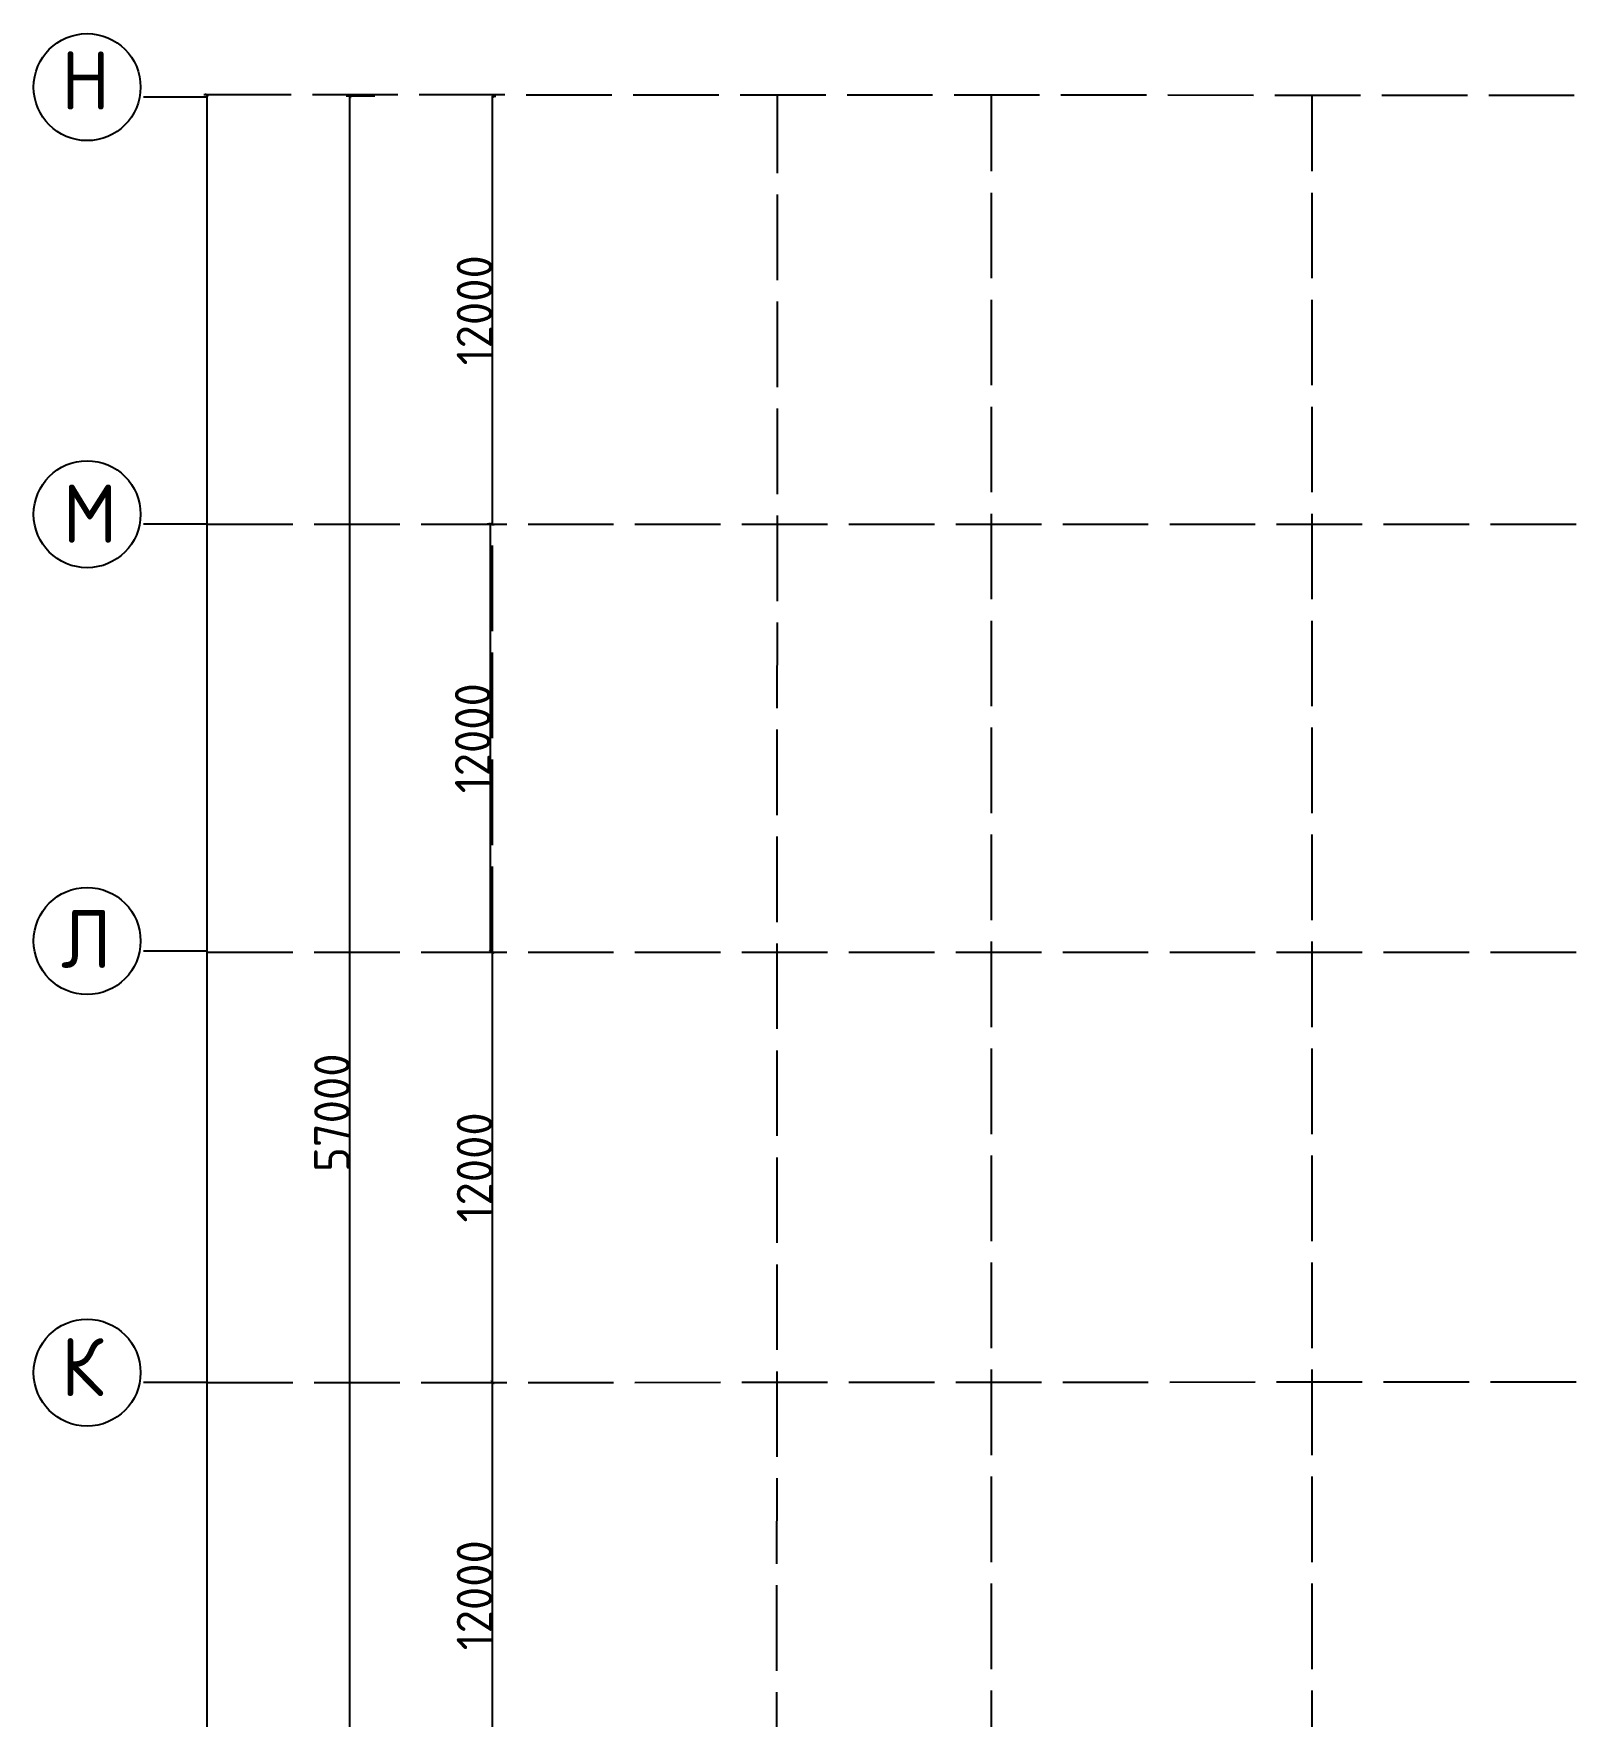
# Model space of a CAD drawing. Header units: millimetres. Extents: x -1544140 to 7445918, y -1294905 to 2019878.
# Drawn here: x 69528 to 112750, y 220079 to 267264 of the extents above; entities that cross this region are included whole.
import ezdxf

# ---------------------------------------------------------------- set-up
doc = ezdxf.new("R2010")
doc.units = ezdxf.units.MM
doc.header["$MEASUREMENT"] = 0
doc.linetypes.add('ACAD_ISO02W100', pattern=[15, 12, -3])
doc.layers.add('Plan 1', color=7, linetype='Continuous')
doc.styles.add('Annotative', font='GOST Common.ttf')
doc.styles.add('gost', font='GOST Common.ttf')
doc.dimstyles.get("Standard").update_dxf_attribs({"dimtxt": 1000, "dimasz": 100, "dimexe": 100, "dimexo": 0.06, "dimgap": 0.19, "dimtad": 1, "dimdec": 0, "dimzin": 0, "dimdsep": 46, "dimtxsty": 'Annotative', "dimblk": 'ARCHTICK', "dimcen": 0.09, "dimadec": 0, "dimazin": 0, "dimtfac": 1, "dimtdec": 0, "dimtofl": 0, "dimtmove": 0, "dimatfit": 3, "dimldrblk": 'ARCHTICK', "dimfxl": 700, "dimfxlon": 1, "dimtolj": 1, "dimtzin": 0, "dimarcsym": 0})

# ---------------------------------------------------------------- blocks, each defined once
blk = doc.blocks.new('_ArchTick')
at = {"color": 0, "linetype": 'ByBlock', "const_width": 0.15}
blk.add_lwpolyline([(-0.5, -0.5), (0.5, 0.5)], dxfattribs=at)
blk = doc.blocks.new('*D5')
at = {"color": 0, "lineweight": -2, "transparency": 16777216}
for p, q in [((79098, 265507), (78298, 265507)), ((78398, 208507), (78398, 265507)), ((79098, 208507), (78298, 208507))]:
    blk.add_line(p, q, dxfattribs=at)
at = {"layer": 'Defpoints', "color": 0, "transparency": 16777216}
for p in [(78398, 265507), (114398, 265507), (114398, 208507)]:
    blk.add_point(p, dxfattribs=at)
at = {"color": 0, "lineweight": -2, "transparency": 16777216, "xscale": 100, "yscale": 100, "zscale": 100}
for p, rotation in [((78398, 265507), 90), ((78398, 208507), 270)]:
    blk.add_blockref('_ArchTick', p, dxfattribs=dict(at, rotation=rotation))
at = {"color": 0, "transparency": 16777216, "insert": (77897, 237007), "char_height": 1000, "attachment_point": 5, "rotation": 90, "style": 'Annotative'}
blk.add_mtext('\\A1;57000', dxfattribs=at)
blk = doc.blocks.new('*D14')
at = {"color": 0, "lineweight": -2, "transparency": 16777216}
for p, q in [((82398, 229442), (82498, 229442)), ((82398, 217507), (82398, 229442)), ((83098, 217507), (82298, 217507))]:
    blk.add_line(p, q, dxfattribs=at)
at = {"layer": 'Defpoints', "color": 0, "transparency": 16777216}
for p in [(82398, 229442), (82398, 229442), (87842, 217507)]:
    blk.add_point(p, dxfattribs=at)
at = {"color": 0, "lineweight": -2, "transparency": 16777216, "xscale": 100, "yscale": 100, "zscale": 100}
for p, rotation in [((82398, 229442), 90), ((82398, 217507), 270)]:
    blk.add_blockref('_ArchTick', p, dxfattribs=dict(at, rotation=rotation))
at = {"color": 0, "transparency": 16777216, "insert": (81897, 223474), "char_height": 1000, "attachment_point": 5, "rotation": 90, "style": 'Annotative'}
blk.add_mtext('\\A1;12000', dxfattribs=at)
blk = doc.blocks.new('*D15')
at = {"color": 0, "lineweight": -2, "transparency": 16777216}
for p, q in [((82398, 241507), (82498, 241507)), ((82398, 229437), (82398, 241507)), ((81698, 229437), (82498, 229437))]:
    blk.add_line(p, q, dxfattribs=at)
at = {"layer": 'Defpoints', "color": 0, "transparency": 16777216}
for p in [(82398, 241507), (82398, 241507), (74398, 229437)]:
    blk.add_point(p, dxfattribs=at)
at = {"color": 0, "lineweight": -2, "transparency": 16777216, "xscale": 100, "yscale": 100, "zscale": 100}
for p, rotation in [((82398, 241507), 90), ((82398, 229437), 270)]:
    blk.add_blockref('_ArchTick', p, dxfattribs=dict(at, rotation=rotation))
at = {"color": 0, "transparency": 16777216, "insert": (81897, 235472), "char_height": 1000, "attachment_point": 5, "rotation": 90, "style": 'Annotative'}
blk.add_mtext('\\A1;12000', dxfattribs=at)
blk = doc.blocks.new('*D16')
at = {"color": 0, "lineweight": -2, "transparency": 16777216}
for p, q in [((82398, 253507), (82248, 253507)), ((82348, 241507), (82348, 253507)), ((81648, 241507), (82448, 241507))]:
    blk.add_line(p, q, dxfattribs=at)
at = {"layer": 'Defpoints', "color": 0, "transparency": 16777216}
for p in [(82348, 253507), (82398, 253507), (74398, 241507)]:
    blk.add_point(p, dxfattribs=at)
at = {"color": 0, "lineweight": -2, "transparency": 16777216, "xscale": 100, "yscale": 100, "zscale": 100}
for p, rotation in [((82348, 253507), 90), ((82348, 241507), 270)]:
    blk.add_blockref('_ArchTick', p, dxfattribs=dict(at, rotation=rotation))
at = {"color": 0, "transparency": 16777216, "insert": (81847, 247507), "char_height": 1000, "attachment_point": 5, "rotation": 90, "style": 'Annotative'}
blk.add_mtext('\\A1;12000', dxfattribs=at)
blk = doc.blocks.new('*D17')
at = {"color": 0, "lineweight": -2, "transparency": 16777216}
for p, q in [((82398, 265507), (82498, 265507)), ((82398, 253507), (82398, 265507)), ((81698, 253507), (82498, 253507))]:
    blk.add_line(p, q, dxfattribs=at)
at = {"layer": 'Defpoints', "color": 0, "transparency": 16777216}
for p in [(82398, 265507), (82398, 265507), (74398, 253507)]:
    blk.add_point(p, dxfattribs=at)
at = {"color": 0, "lineweight": -2, "transparency": 16777216, "xscale": 100, "yscale": 100, "zscale": 100}
for p, rotation in [((82398, 265507), 90), ((82398, 253507), 270)]:
    blk.add_blockref('_ArchTick', p, dxfattribs=dict(at, rotation=rotation))
at = {"color": 0, "transparency": 16777216, "insert": (81897, 259507), "char_height": 1000, "attachment_point": 5, "rotation": 90, "style": 'Annotative'}
blk.add_mtext('\\A1;12000', dxfattribs=at)
blk = doc.blocks.new('*D18')
at = {"color": 0, "lineweight": -2, "transparency": 16777216}
for p, q in [((75098, 265553), (74298, 265553)), ((74398, 163507), (74398, 265553)), ((75098, 163507), (74298, 163507))]:
    blk.add_line(p, q, dxfattribs=at)
at = {"layer": 'Defpoints', "color": 0, "transparency": 16777216}
for p in [(74398, 265553), (82985, 265553), (90398, 163507)]:
    blk.add_point(p, dxfattribs=at)
at = {"color": 0, "lineweight": -2, "transparency": 16777216, "xscale": 100, "yscale": 100, "zscale": 100}
for p, rotation in [((74398, 265553), 90), ((74398, 163507), 270)]:
    blk.add_blockref('_ArchTick', p, dxfattribs=dict(at, rotation=rotation))
at = {"color": 0, "transparency": 16777216, "insert": (73898, 214530), "char_height": 1000, "attachment_point": 5, "rotation": 90, "style": 'Annotative'}
blk.add_mtext('\\A1;102046', dxfattribs=at)

msp = doc.modelspace()

# ---------------------------------------------------------------- linework, layer by layer
for p, q in [((74397.7, 265483), (72611.5, 265483)), ((74397.7, 253506.3), (72611.5, 253506.3)), ((74397.7, 241539.3), (72611.5, 241539.3)), ((74397.7, 229436.7), (72611.5, 229436.7))]:
    msp.add_line(p, q)
at = {"color": 9, "linetype": 'ACAD_ISO02W100', "ltscale": 200, "true_color": 0xc4c4c5}
for p, q in [((74347.7, 265557.1), (183397.7, 265507.1)), ((82397.7, 163507.1), (82397.7, 265507.1)), ((90347.7, 146353.5), (90397.7, 265507.1)), ((96397.7, 146403.5), (96397.7, 265507.1)), ((105397.7, 146403.5), (105397.7, 265507.1)), ((74397.7, 253507.1), (183397.7, 253507.1)), ((74397.7, 241507.1), (183397.7, 241507.1)), ((74397.7, 229436.7), (183597.7, 229507.1))]:
    msp.add_line(p, q, dxfattribs=at)
for centre in [(71027.9, 265764.1), (71027.9, 253787.4), (71027.9, 241820.4), (71027.9, 229717.7)]:
    msp.add_circle(centre, 1500)

# ---------------------------------------------------------------- texts
at = {"layer": 'Plan 1', "char_height": 1630.6, "attachment_point": 1, "style": 'gost'}
for s, insert in [('Н', (70297.1, 266769.5)), ('М', (70342.9, 254620.4)), ('Л', (70297.1, 242696.7)), ('К', (70297.1, 230693.9))]:
    msp.add_mtext_dynamic_manual_height_columns(s, width=31807.575, gutter_width=5.44, heights=[0], dxfattribs=dict(at, insert=insert))

# ---------------------------------------------------------------- dimensions: what is measured, and where the dimension line sits
dim = msp.add_linear_dim(base=(74398.1, 265553.2), p1=(90397.7, 163507.1), p2=(82985.3, 265553.2), angle=90, dimstyle='Standard')
dim.commit()
dim.dimension.update_dxf_attribs({"geometry": '*D18', "text_midpoint": (73897.9, 214530.2)})
for base, p1, p2, picture, middle in [((82397.7, 265507.1), (74397.7, 253507.1), (82397.7, 265507.1), '*D17', (81897.5, 259507.1)), ((78397.7, 265507.1), (114397.7, 208507.1), (114397.7, 265507.1), '*D5', (77897.5, 237007.1)), ((82347.7, 253507.1), (74397.7, 241507.1), (82397.7, 253507.1), '*D16', (81847.5, 247507.1))]:
    dim = msp.add_linear_dim(base=base, p1=p1, p2=p2, angle=90, dimstyle='Standard', override={"dimtmove": 1})
    dim.commit()
    dim.dimension.update_dxf_attribs({"geometry": picture, "text_midpoint": middle})
for base, p1, p2, picture, middle in [((82397.7, 241507.1), (74397.7, 229436.7), (82397.7, 241507.1), '*D15', (81897.5, 235471.9)), ((82397.7, 229441.8), (87841.8, 217507.1), (82397.7, 229441.8), '*D14', (81897.5, 223474.5))]:
    dim = msp.add_linear_dim(base=base, p1=p1, p2=p2, angle=90, text='12000', dimstyle='Standard', override={"dimtmove": 1})
    dim.commit()
    dim.dimension.update_dxf_attribs({"geometry": picture, "text_midpoint": middle})

doc.saveas('drawing.dxf')
